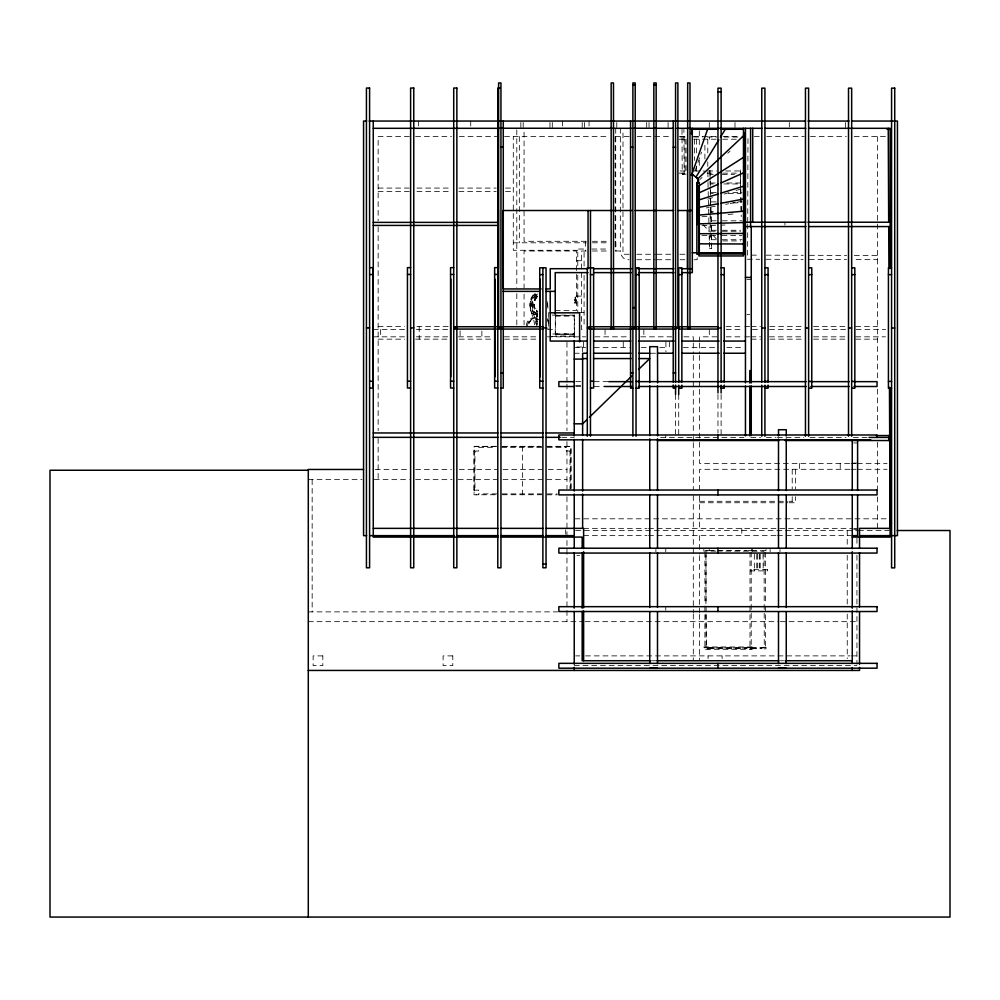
<?xml version="1.0" encoding="UTF-8"?>
<svg xmlns="http://www.w3.org/2000/svg" width="1000" height="1000" viewBox="0 0 1000 1000"><rect width="100%" height="100%" fill="white"/><g stroke="black" fill="none" stroke-linecap="round" stroke-linejoin="round"><path stroke-width="0.75" stroke-dasharray="5 3.75" d="M530.212 308.238L532.062 297.787M530.325 305.425L530.913 310.837M536.838 324.65L536.838 320.475M536.838 320.288L536.838 311.087L537.388 311.962M537.3 315.238L536.7 309.85L537.438 310.85M747.7 223.912L747.613 255.125L759.987 255.162M747.712 222.362L747.975 136.55M547.913 308.263L547.587 302.65M751.213 647L750.512 648.025M764.1 647L763.2 648.025L706.475 647.938L705.913 614.138M575.163 297.1L575.325 304.275L575.45 296.988M526.375 325.675C526.6 319.475 531.862 316.488 537.575 318M527.55 325.75C527.675 319.35 533.312 317.125 538.9 318.562M530.925 301.45L532.163 297.838L535.138 294.012M695.075 170.763L701.55 152.175M528.75 323.175L531.15 319.375L537.35 319.012M529.1 323.3L531.312 319.713L538.9 319.387M533.025 295.075C525.575 304.887 533.8 314.812 534.538 324.825M536.838 324.5L537.388 323.525M536.838 320.1L537.388 319.137M535.887 294.088C531.825 298.825 529.587 306.8 533.075 312.425L537.675 314.088M537.062 295.05C533.075 299.6 530.487 308.263 535.55 312.913A9.188 9.188 0 0 0 537.087 313.375M537.513 296.262L535.163 300.138L534.212 306.525L534.712 307.975L537.875 308.85M534.987 293.788C529.975 298.562 528.263 307.45 532.05 313.425L537.575 315.475M533.462 295.5L535.075 293.913M537.35 296.375C534.075 299.962 532.812 306.137 534.975 310.587L537.85 311.537M699.825 179.55L702.062 177.45M727.8 153.238L730.037 151.137M537.038 296.475C530.7 302.488 531.825 314.95 537.062 321.5M537.475 293.975C532.2 297.525 530.388 306.462 533.525 311.988L537.712 313.475M707.788 199.137L713.725 197.312M724.137 194.1L730.088 192.275M736.038 190.45L741.988 188.612M706.3 207.925L709.262 207.362M710.75 207.087L715.212 206.262M725.625 204.325L728.6 203.775M730.088 203.5L736.038 202.387M737.525 202.113L741.988 201.287M548.75 320.025L548.725 321.125M701.938 216.788L708.088 216.25M728.088 214.488L735.775 213.812M701.938 225.7L715.775 225.287M721.938 225.113L725.013 225.025M709.325 236.812L711.513 236.775L711.675 248.538L709.488 248.562L709.325 236.775L711.513 236.775M409.363 136.537L378.15 136.537L378.15 220.637M415.6 136.537L451.5 136.537M459.3 136.537L496.75 136.537M504.562 136.537L609.125 136.537M615.363 136.537L629.412 136.537M637.212 136.537L671.55 136.537M679.35 136.537L685.6 136.537M693.4 136.537L716.812 136.537M723.05 136.537L738.662 136.537M754.262 136.537L760.512 136.537M766.75 136.537L804.212 136.537M810.45 136.537L846.35 136.537M854.15 136.537L886.737 136.537M680.175 137.025L686.712 137.025M693.763 137.025L702.825 137.025M707.05 137.025L716.975 137.025M724.15 137.025L742.45 137.025M679.125 139.213L686.712 139.213M693.763 139.213L716.975 139.213M722.625 139.213L736.45 139.213M680.175 170.975L686.712 170.975M694.3 170.975L704.9 171.075M707.775 170.975L716.975 170.975M725.675 170.975L742.45 170.975M679.125 173.15L686.712 173.15M707.05 173.15L715.475 173.15M722.625 173.15L737.95 173.15M710.175 174.5L713.213 174.5M722.312 174.5L734.45 174.5M710.175 182.987L716.237 182.987M726.862 182.987L742.025 182.987M710.175 183.95L713.213 183.95M723.825 183.95L740.512 183.95M378.15 188.075L409.212 188.075M416.975 188.075L451.15 188.075M458.925 188.075L496.2 188.075M505.525 188.075L513.288 188.075M378.15 191.462L409.212 191.462M416.975 191.462L451.15 191.462M458.925 191.462L496.2 191.462M505.525 191.462L513.288 191.462M716.237 192.438L710.175 192.438L710.175 186.788M732.925 192.438L742.025 192.438M710.175 193.412L713.213 193.412M728.375 193.412L740.512 193.412M716.237 201.9L710.175 201.9L710.175 199.062M732.925 202.862L740.512 202.862M713.213 211.35L710.175 211.35L710.175 202.862M710.175 212.325L713.213 212.325M716.237 220.812L710.175 220.812L710.175 213.738M722.312 220.812L742.025 220.812M716.237 230.263L710.175 230.263L710.175 221.775M722.312 230.263L740.512 230.263M710.175 231.238L716.237 231.238M722.312 231.238L740.512 231.238M701.938 235.387L715.775 235.387M721.938 235.387L741.938 235.387M716.237 239.725L710.175 239.725L710.175 232.65M722.312 239.725L742.025 239.725M722.725 240.925L740.55 240.925M586.2 241.3L524.062 241.3L524.062 129.863M592.413 241.3L609.5 241.3M615.712 241.3L615.975 251M513.288 242.8L586.263 242.8M592.487 242.8L608.05 242.8M709.488 248.538L711.675 248.538M591.838 249.037L608.913 249.037M577.775 250.287L513.288 250.287L513.288 136.537M586.2 251L581.55 251L581.55 329.55L584.663 329.55M592.413 251L609.475 251M615.688 251L620.337 251A9.912 9.912 0 0 0 625.875 259.725L628.975 259.725M629.2 254.262L622.975 254.262L622.987 129.875M636.825 254.262L655.688 254.262M656.95 254.262L672.438 254.262M679.9 254.262L685.275 254.262M636.725 259.725L655.4 259.725M656.875 259.725L670.888 259.725M680.113 259.725L684.8 259.725M694.062 259.725L697.163 259.725L697.163 256.812M576.438 260.7L581.55 260.7M746.9 279.363L751.263 279.363M576.438 296.1L581.55 296.1M576.512 299.513L574.712 299.513L574.712 300.212M574.712 300.238L576.512 300.238M576.512 302.325L574.712 302.325L574.712 303.025M574.712 303.05L576.512 303.05M555.225 310.637L576.438 310.637L576.438 251L524.062 251L524.062 287.962M579.038 312.5L584.087 312.5M746.9 314.525L749.812 314.525M552.188 315.125L576.438 315.15M555.487 315.587L574.175 315.587M555.363 316.112L574.487 316.112M378.15 326.562L404.5 326.562M416.9 326.562L449.5 326.562M726.137 326.562L743.312 326.562M744.875 326.562L749.55 326.562M751.112 326.562L760.475 326.562M769.85 326.562L804.188 326.562M813.55 326.562L846.338 326.562M855.7 326.562L877.562 326.562M547.15 328.15L548.462 328.15M373.263 329.55L405.487 329.55M416.4 329.55L449.137 329.55M547.5 329.55L555.237 329.55M726.225 329.55L743.612 329.55M752.45 329.55L760.188 329.55M769.475 329.55L803.512 329.55M814.35 329.55L846.838 329.55M856.125 329.55L885.525 329.55M555.363 333.925L574.487 333.925M552.737 334.038L574.487 334.038M555.487 334.263L574.175 334.263M574.487 335.012L555.363 335.012L555.363 315.138L555.237 334.038M551.75 336.463L574.487 336.463L574.487 315.138M373.263 336.825L405.487 336.825M416.4 336.825L449.137 336.825M458.5 336.825L492.8 336.825M504.4 336.825L538.013 336.825M547.362 336.825L585.575 336.825M594.95 336.825L629.288 336.825M640.738 336.825L671.663 336.825M683.925 336.825L693.3 336.825L693.3 341.5M717 336.825L699.6 336.825L699.6 341.463M726.15 336.825L743.337 336.825M744.9 336.825L749.587 336.825M750.888 336.825L760.525 336.825M769.463 336.825L804.262 336.825M813.625 336.825L846.838 336.825M855.8 336.825L885.525 336.825M378.15 339.162L404.675 339.162M415.6 339.162L449.5 339.162M459.288 339.162L492.062 339.162M504.55 339.162L537.312 339.162M751.2 339.162L760.562 339.162M769.925 339.162L804.237 339.162M813.6 339.162L846.363 339.162M855.725 339.162L877.562 339.162M576.925 347L583.625 347M574.237 347.45L585.7 347.45M594.3 347.45L629.35 347.45M641.237 347.45L647.638 347.45M659.75 347.45L665.925 347.45M683.312 347.425L715.938 347.425M726.812 347.425L743.9 347.425M574.237 353.237L581.225 353.237M650.5 353.237L656.663 353.237M575.8 381.65L581.962 381.65M594.288 381.65L608.15 381.65M575.638 385.525L581.225 385.525M575.8 386.5L581.962 386.5M594.288 386.5L602.525 386.5M561.775 437.337L574.237 437.337M660.638 437.425L743.913 437.425M750.825 437.425L760.612 437.425M766.425 437.425L776.062 437.425M777.35 437.425L803.888 437.425M810.062 437.425L846.025 437.425M853.337 437.425L867.525 437.425M853.6 442.95L857.6 442.95M496.75 446.325L474.012 446.325L474.012 494.812L496.887 494.738M502.812 446.325L540.688 446.325M546.75 446.325L571 446.325L571 488.75M495.863 446.538L474.113 446.45L474.113 490.8L474.95 490.8L474.95 451.238L474.113 451.238M501.75 446.538L541.675 446.538M547.263 446.538L570.85 446.4L570.85 489.05M478.725 447.362L495.863 447.362M501.75 447.362L541.675 447.362M547.263 447.362L566.237 447.362M474.113 451.062L478.725 451.062L478.725 446.45M570.85 451L566.25 451L566.25 446.4M853.6 463.075L857.6 463.075M849.587 463.475L699.6 463.475L699.6 441.85M851.112 463.475L855.825 463.475M857.362 463.475L887.05 463.475M849.862 469.3L699.6 469.3L699.6 489.5M851.15 469.3L856.062 469.3M857.387 469.3L887.062 469.3M375.225 469.462L409.35 469.462M415.6 469.462L451.488 469.462M459.288 469.462L496.737 469.462M502.987 469.462L542 469.462M548.237 469.462L566.962 469.462M308.288 479.637L362.013 479.637M374.312 479.637L409.35 479.637M415.6 479.637L452 479.637M458.212 479.637L496.737 479.637M502.987 479.637L542 479.637M546.763 479.637L566.962 479.637M474.087 490.138L478.688 490.138L478.688 494.738M474.087 492.075L474.087 492.8M496.887 493.9L478.35 493.9L478.35 494.738M502.238 493.9L541.675 493.9M547.413 493.9L557.125 493.9M502.238 494.738L541.675 494.738M546.75 494.812L557.362 494.812M699.6 501.3L787.588 501.3M789.125 501.3L792.212 501.3M699.6 502.75L787.875 502.75M789.125 502.75L795.612 502.75L795.612 496.675M574.938 518.812L888.263 518.812M583.625 528.362L647.025 528.362M648.5 528.362L852.262 528.362M853.713 528.362L856.812 528.362M853.775 529.325L856.812 529.325M575.625 530.513L856.938 530.513M858.475 530.513L889.5 530.513M583.625 535.638L647.025 535.638M648.5 535.638L776.025 535.638M777.487 535.638L850.713 535.638M709.225 550.462L746.912 550.462M751.612 550.462L761.312 550.462M715.938 551.112L703.825 551.112L703.825 548.787M717.125 551.05L763.75 551.237M576.925 555.513L579.6 555.513M308.288 611.875L557.638 611.875M308.288 621.663L583.612 621.663M585.175 621.663L778.838 621.663M780.4 621.663L856.938 621.663M709.225 647.837L746.912 647.837M751.612 647.837L761.312 647.837M709.225 648.662L746.912 648.662M751.612 648.662L761.312 648.662M575.625 655.888L579.775 655.888M585.487 655.888L850 655.888M851.388 655.888L856.938 655.888M651.988 660.738L656.637 660.738M780.425 660.738L783.65 660.738M574.237 665.588L856.938 665.588M766.175 255.175L803.3 255.287M809.488 255.312L846.612 255.425M854.35 255.45L877.562 255.525L877.55 259.637L854.287 259.562M747.3 259.237L759.7 259.275M765.913 259.288L803.125 259.413M809.325 259.425L846.538 259.538M681.988 129.288L682.225 174.112L686.3 174.15M707.087 648.037L706.15 647.575A1.412 1.412 0 0 1 705.913 646.85M682.225 174.112L684.15 174.312L683.913 129.5M537.587 315.325L532.163 313.325L530.8 310.875M532.25 313.238L534.925 314.825M547.688 318.438L548.65 319.125M536.975 325.412L535.525 322.875L535.525 319.488M702.913 224.562L709.062 231.112M713.15 235.475L716.225 238.75M547.638 319.513L548.55 320.85M547.3 319.837L548.138 321.075M536.838 321.213L537.388 322.188M536.838 315.438L537.388 316.825M547.812 321.25L548.688 323.3M547.163 301.388L547.762 308.263M740.413 174.988L740.263 168.787L741.25 216.6M740.45 176.55L740.688 187.4M740.725 188.95L741.225 210.662M710 170.338L710.212 179.613M710.238 181.15L710.312 184.237M710.45 190.425L710.6 196.6M710.625 198.15L711.012 215.15M711.05 216.688L711.438 233.688M709.963 173.15L710.1 179.312M710.138 180.85L710.312 188.538M710.35 190.075L710.413 193.15M710.55 199.312L711.112 223.925M711.15 225.463L711.6 245.463M707.85 171.875L708.062 181.15M707.987 182.387L708.162 190.075M708.2 191.612L709.425 245.463M877.562 136.537L877.562 379.775M877.562 389.15L877.562 432.9M877.562 442.262L877.562 489.137M877.562 496.938L877.562 529.05M856.938 538.237L856.938 546.038M856.938 555.237L856.938 664.2M847.237 530.513L847.237 545.988M847.237 555.275L847.237 604.812M847.237 614.1L847.237 658.662M845.562 122.5L845.562 128.312M840.225 463.475L840.225 469.3M799.488 463.475L799.488 469.3M795.612 469.3L795.612 489.062M792.212 469.3L792.212 489.113M792.212 496.675L792.212 502.75M789.312 122.5L789.312 126.862M784.925 222.213L784.925 225.113M779.987 549.425L779.987 551.85M770.125 549.425L770.125 551.85M766.012 549.45L766.012 550.662L761.312 550.662L761.312 549.45M765.475 552.2L765.475 604.538M765.475 606.075L765.475 647.638M764.1 551.938L764.262 647.638M763.062 554.237L763.2 570.887M760.15 554.237L760.15 569.675M759.675 554.237L759.675 569.675M757.725 554.237L757.725 569.675M756.762 554.237L756.762 569.675M754.663 569.675L754.663 570.887M754.338 554.237L754.338 569.675M752.312 548.787L752.312 551.112M751.612 549.45L751.612 550.662L746.912 550.662L746.912 549.45M751.213 551.938L751.213 647.638M750.612 569.675L750.612 570.887M750 552.2L750 604.538M750 606.075L750 647.638M741.787 528.362L741.787 535.638M735 122.5L735 128.312M722.125 655.888L722.125 658.662M721.112 394.475L721.112 437.75M717.962 394.475L717.962 433.113M709.3 122.5L709.3 128.312M709.475 137.025L709.475 139.213M709.475 170.975L709.475 173.15M709.3 329.55L709.3 336.825M709.225 549.45L709.225 550.662L704.525 550.662L704.525 549.45M708.062 655.888L708.062 658.662M707.775 139.213L707.775 154.338M707.775 161.9L707.775 166.438M706.112 552.2L706.112 604.538M706.112 606.075L706.112 647.638M705.913 554.925L705.913 604.788M704.9 145.275L704.9 158.938M704.9 552.2L704.9 604.538M704.9 606.075L704.9 647.638M699.6 343L699.6 353.812M699.6 355.363L699.6 387.8M699.6 389.338L699.6 440.312M699.6 495.725L699.6 528.362M699.6 535.638L699.6 554.163M699.6 555.712L699.6 612.863M699.6 614.4L699.6 660.738M699.3 130.838L699.3 147.95M699.3 160.387L699.3 168.162M696.413 139.213L696.413 152.863M696.413 166.525L696.413 171.075M694.575 139.213L694.575 160.45M693.3 343.05L693.3 353.95M693.3 355.513L693.3 434.938M693.3 436.488L693.3 441.163M693.3 442.713L693.3 489.438M693.3 495.662L693.3 612.863M693.3 614.025L693.3 660.738M686.087 139.213L686.087 171.075M684.95 139.213L684.95 171.075M678.713 394.475L678.713 437.75M675.562 394.475L675.562 437.75M669.338 341.85L669.338 347.425M668.088 122.5L668.088 128.312M665.925 341.85L665.925 351.812M665.763 434.988L665.763 437.413M665.763 548.212L665.763 551.85M665.763 606.675L665.763 610.312M655.9 549.425L655.9 551.85M649.025 122.475L649.025 128.225M646.7 122.475L646.7 128.225M643.838 329.55L643.838 336.825M623.25 341.85L623.25 347.45M620.337 128.312L620.337 251M616.775 122.475L616.775 128.225M615.712 128.312L615.712 251M615.112 136.55L615.112 249.037M605.05 329.55L605.05 336.825M589.05 121.05L589.05 126.862M585.425 241.3L585.425 251M584.538 122.475L584.538 128.225M584.087 266.062L584.087 249.037L577.775 249.037L577.775 265.837M584.087 275.35L584.087 326.562M583.625 341.85L583.625 347.45M582.625 347.45L582.625 351.788M582.2 122.475L582.2 128.225M577.775 275.163L577.775 312.5M575.275 297.013L575.275 304.075M574.237 315.15L574.237 339.412M570.013 451L570.013 489.05M566.962 342.262L566.962 382.6M566.962 384.15L566.962 430.675M566.962 441.538L566.962 488.975M566.962 496.75L566.962 621.663M565.95 446.538L565.95 447.362M565.688 529.812L565.688 534.175M562.375 121.05L562.375 126.862M552.288 122.475L552.288 128.225M549.963 122.475L549.963 128.225M548.688 312.5L548.688 326.562M537.3 314.775L537.3 316.25M536.838 310.075L536.838 311.775M536.838 314.425L536.838 316.6M536.838 319.113L536.838 322.113M536.838 323.525L536.838 325.213M524.062 294.125L524.062 324.938M523.188 122.475L523.188 128.225M522.513 446.325L522.513 494.812M520.862 122.475L520.862 128.225M519.338 136.537L519.338 242.8M516.8 129.875L516.8 287.438M516.8 293.675L516.8 327.987M481.875 331.012L481.875 336.825M476.75 494.738L476.025 494.738M470.725 121.05L470.725 126.862M460.087 330.763L460.087 339.162M419.212 326.562L419.212 339.162M418.363 121.05L418.363 126.862M380.538 329.55L380.538 336.825M378.15 226.875L378.15 430.675M378.15 438.438L378.15 479.637M312.162 479.637L312.162 611.875M537.388 316.137A2.15 2.15 0 0 1 537.388 313.1M537.725 316.812A1.688 1.238 0 0 1 537.725 315.062M767.412 569.675L750.325 569.675L750.325 570.887L767.412 570.887L767.412 569.675M752.312 646.975L703.825 646.975L703.825 649.3L752.312 649.3L752.312 646.975M709.225 647.638L704.525 647.638L704.525 648.85L709.225 648.85L709.225 647.638M751.612 647.638L746.912 647.638L746.912 648.85L751.612 648.85L751.612 647.638M766.012 647.638L761.312 647.638L761.312 648.85L766.012 648.85L766.012 647.638M322.837 655.888L313.137 655.888L313.137 665.588L322.837 665.588L322.837 655.888M452.788 655.888L443.088 655.888L443.088 665.588L452.788 665.588L452.788 655.888"/><path stroke-width="1.5" d="M696.875 224.688L696.875 182.575L699.3 182.537L699.3 254.262L696.875 254.262L696.875 182.562L699.3 182.562M691.425 133.938L691.925 129.288M707.588 129.288L691.925 174.213L697.312 178.088M718.812 139.85L696.162 176.8L698.7 180.6M720.438 137.2L725.288 129.288M587.1 419.475L582.625 423.825L574.237 423.825M589.338 417.3L631.85 375.975M638.562 369.45L649.75 358.575L638.812 358.575M743.475 135.838L697.788 178.8L698.325 183.312M743.475 157.363L698.863 185.875L698.863 252.913M698.863 192.913L718.375 184.15M721.162 182.9L743.475 172.887M698.863 199.938L718.188 194M721.162 193.088L743.475 186.225M698.863 207.362L718.188 203.762M721.162 203.212L743.475 199.075M698.863 215.125L743.475 211.188M698.863 223.85L743.475 222.537M698.863 233.738L743.475 233.45M632.888 84.75L635.212 84.75M653.838 84.75L656.162 84.75M499.9 88.038L497.788 88.038L497.788 567.788L500.95 567.788L500.95 82.938L498.612 82.938L498.612 328.025L500.95 328.025L497.788 327.912M717.962 91.9L721.112 91.9M366.688 121.05L363.562 121.05L363.562 535.638L366.688 535.638M369.113 121.05L805.462 121.05M808.062 121.05L849.112 121.05M852.175 121.05L897.438 121.05L897.438 535.638L859.538 535.638M373.263 128.312L498.2 128.312M498.612 128.225L631.613 128.312M633.975 128.225L673.637 128.312M676.75 128.312L762.113 128.312M765.2 128.312L805.837 128.312M808.812 128.312L890.163 128.312L890.163 268.412M691.338 129.288L718.2 129.288M720.9 129.288L743.475 129.288M887.05 129.288L890.163 129.288M500.95 147.238L503.275 147.238M630.562 147.238L632.888 147.238M673.225 147.238L675.562 147.238M632.05 210.512L503.2 210.512L503.2 288.95L541.138 288.95M635.125 210.512L673.612 210.512M678.225 210.512L692.312 210.512M745.45 222.213L805.825 222.213M807.975 222.213L890.163 222.213M373.263 222.387L498.35 222.387M373.263 225.425L498.35 225.425M745.45 226.575L805.888 226.575M808.95 226.575L890.163 226.575M692.312 252.75L745.163 252.75M743.475 254.013L698.863 254.013L698.863 255.95L743.475 255.95L743.475 128.312L745.312 209.3L745.163 254.262L743.475 254.262M369.588 267.675L372.738 267.675L372.738 388.088L369.588 388.088M410.613 267.625L407.45 267.625L407.45 388.025L410.613 388.025M453.713 267.625L450.562 267.625L450.562 388.025L453.713 388.025M497.788 267.625L494.637 267.625L494.637 388.025L497.788 388.025M721.112 267.812L724.262 267.812L724.262 382.05M764.925 267.812L768.075 267.812L768.075 382.05M808.612 267.812L811.762 267.812L811.762 388.225L808.612 388.225M851.663 267.812L854.825 267.812L854.825 388.225L851.663 388.225M891.575 267.812L888.425 267.812L888.425 388.225L891.575 388.225M593.5 268.7L631.613 268.7M637.825 268.7L673.812 268.7M681.263 268.7L692.312 268.7M588.062 272.625L555.237 272.625L555.237 314.237M594.25 272.625L631.275 272.625M638.875 272.625L673.95 272.625M681.6 272.625L692.312 272.625L692.312 128.312M407.45 274.45L410.613 274.45M450.562 274.45L453.713 274.45M494.637 274.45L497.788 274.45M369.588 274.513L372.738 274.513M539.738 274.625L542.888 274.625M590.462 274.625L593.612 274.625M636.038 274.65L639.188 274.65M678.713 274.65L681.862 274.65M721.112 274.65L724.262 274.65M764.925 274.65L768.075 274.65M808.612 274.65L811.762 274.65M851.663 274.65L854.825 274.65M888.425 274.65L891.575 274.65M745.45 277.425L751.263 277.425M545.688 288.95L550.237 288.95L550.237 268.7L588.062 268.7L588.062 210.512M502.962 291.375L539.862 291.375M546.013 291.375L555.237 291.375M632.888 307.638L635.212 307.638M550.237 312.825L579.612 312.825L579.612 341.85M453.713 326.737L542.962 326.737M588.862 326.737L675.987 326.737M679.1 326.737L718 326.737M366.438 327.912L369.588 327.912M410.613 327.912L413.762 327.912M453.713 327.912L456.863 327.912M542.888 327.912L546.038 327.912M587.3 327.912L590.462 327.912M611.163 328.025L613.488 328.025M632.888 328.025L636.038 328.025M653.838 328.025L656.162 328.025M675.562 328.025L678.713 328.025M687.663 328.025L689.987 328.025M717.962 328.025L721.112 328.025M761.762 328.025L764.925 328.025M805.462 328.025L808.612 328.025M848.512 328.025L851.663 328.025M891.575 328.025L894.725 328.025M453.713 329.062L542.962 329.062M588.862 329.062L675.987 329.062M679.1 329.062L718 329.062M587.362 341.075L550.237 341.075L550.237 291.375M593.562 341.075L630.763 341.075M638.513 341.075L674.15 341.075M681.9 341.075L719.1 341.075M723.75 341.075L745.45 341.075M587.3 353.237L582.625 353.237L582.625 435.2M593.55 353.237L631.013 353.237M638.812 353.237L649.75 353.237M657.463 353.237L673.025 353.237M682.163 353.237L719.25 353.237M723.838 353.237L745.45 353.237M582.625 358.575L587.3 358.575M593.55 358.575L631.013 358.575M574.237 359.087L582.625 359.087M751.263 370.613L749.788 370.613L749.788 383.038M500.95 372.912L503.275 372.912M630.562 372.912L632.888 372.912M673.225 372.912L675.562 372.912M369.588 381.262L372.738 381.262M407.45 381.2L410.613 381.2M450.562 381.2L453.713 381.2M494.637 381.2L497.788 381.2M539.738 381.2L542.888 381.2M590.462 381.2L593.612 381.2M636.038 381.4L639.188 381.4M678.713 381.4L681.862 381.4M721.112 381.4L724.262 381.4M764.925 381.4L768.075 381.4M808.612 381.4L811.762 381.4M851.663 381.4L854.825 381.4M888.425 381.4L891.575 381.4M574.45 381.65L558.862 381.65L558.862 386.5L574.45 386.5M608.763 381.65L632.163 381.65M638.4 381.65L806.175 381.65M810.8 381.65L849.312 381.65M853.925 381.65L877.038 381.65L877.038 386.5L853.925 386.5M604.087 386.5L632.163 386.5M638.4 386.5L806.175 386.5M810.8 386.5L849.312 386.5M500.95 388.137L503.275 388.137L503.275 121.05M542.888 388.025L539.738 388.025L539.738 267.8L546.038 267.8L546.038 567.788L542.888 567.788L542.888 267.8M590.462 388.025L593.612 388.025L593.612 267.8L587.3 267.8L587.3 436.2M632.888 388.137L630.562 388.137L630.562 121.05M675.562 388.137L673.225 388.137L673.225 385.012M636.038 388.225L639.188 388.225L639.188 267.812L636.038 267.812L636.038 436.213M678.713 388.225L681.862 388.225L681.862 385.138M721.112 388.225L724.262 388.225L724.262 385.138M764.925 388.225L768.075 388.225L768.075 385.138M373.263 432.962L497.9 432.962M501.012 432.962L543.075 432.962M546.188 432.962L574.237 432.962M876.4 435.562L890.2 435.562M373.263 437.337L497.9 437.337M501.012 437.337L543.075 437.337M546.188 437.337L560.212 437.337M869.05 437.425L888.888 437.425M870.8 439.837L558.862 439.837L558.862 434.988L877.038 434.988L877.038 437.413M657.613 440.525L778.913 440.525M785.163 440.525L890.2 440.525M363.562 469.462L308.288 469.462L308.288 917.062M308.288 470.25L50 470.25L50 917.062L950 917.062L950 530.513L897.25 530.513M373.263 528.362L497.9 528.362M501.012 528.362L543.075 528.362M546.188 528.362L583.625 528.362L583.625 548.612M369.812 535.638L454.075 535.638M457.2 535.638L497.775 535.638M500.887 535.638L543.025 535.638M546.15 535.638L574.237 535.638M852.262 535.638L857.6 535.638L857.6 495.1M497.987 537.087L373.263 537.087L373.263 121.05M501.112 537.087L582.175 537.087L582.175 547.913M852.262 537.087L890.163 537.087L889.463 387.312M542.888 564.025L546.038 564.025M650.875 660.738L582.175 660.738L582.175 611.275M657.038 660.738L778.888 660.738M785.1 660.738L852.262 660.738M649.75 668.288L657.5 668.288M778.5 668.288L786.25 668.288M308.288 670.438L859.538 670.438L859.538 667.337M698.863 243.825L743.475 243.975M690.975 174.713L693.575 175.05M888.25 128.312L888.688 221.925M888.713 226.612L888.913 268.738M890.163 387.688L890.163 528.362L859.538 528.362L859.538 548.025M888.888 435.562L888.888 440.525M859.538 552.675L859.538 606.912M859.538 611.562L859.538 664.237M857.6 440.525L857.6 490.412M852.262 440.525L852.262 490.412M852.262 495.1L852.262 548.612M852.262 551.725L852.262 608.188M852.262 610.9L852.262 663.512M852.262 667.663L852.262 670.438M851.663 436.213L851.663 88.15L848.512 88.15L848.512 436.213M808.612 436.213L808.612 88.15L805.462 88.15L805.462 436.213M786.25 435.962L786.25 429.725L778.5 429.725L778.5 435.962M786.25 439.087L786.25 490.538M786.25 495.213L786.25 548.225M786.25 552.9L786.25 607.475M786.25 612.15L786.25 663.612M778.5 439.087L778.5 490.538M778.5 495.213L778.5 548.225M778.5 552.9L778.5 607.475M778.5 612.15L778.5 663.612M764.925 382.113L764.925 88.15L761.762 88.15L761.762 382.113M764.925 385.2L764.925 436.213M761.762 385.2L761.762 436.213M752.725 128.312L752.725 222.213M751.263 226.575L751.263 382.987M751.263 385.9L751.263 435.562M750.588 128.312L750.588 226.575M749.788 386.075L749.788 435.875M745.45 128.312L745.45 382.863M745.45 385.975L745.45 435.863M744.212 132.963L744.212 238.212M721.112 382.113L721.112 88.15L717.962 88.15L717.962 392.938M721.112 385.2L721.112 392.938M717.95 434.988L717.95 439.837M717.95 490.037L717.95 494.888M717.95 548.212L717.95 553.062M717.95 606.675L717.95 611.525M717.95 663.337L717.95 668.188M689.987 329.062L689.987 82.938L687.663 82.938L687.663 329.062M687.463 210.512L687.463 268.7M681.862 382.05L681.862 267.812L678.713 267.812L678.713 382.113M678.713 385.2L678.713 394.475M677.887 328.025L677.887 82.938L675.562 82.938L675.562 382.113M675.562 385.087L675.562 394.475M673.225 121.05L673.225 382.05M657.613 382.863L657.5 346.675L649.75 346.675L649.75 382.587M657.5 385.7L657.613 435.863M657.5 438.787L657.5 490.312M657.5 494.988L657.5 548.075M657.5 552.75L657.5 607.4M657.5 612.087L657.5 663.6M656.162 329.062L656.162 82.938L653.838 82.938L653.838 329.062M649.75 385.7L649.75 435.662M649.75 438.787L649.75 490.312M649.75 494.988L649.75 548.075M649.75 552.75L649.75 607.4M649.75 612.087L649.75 663.6M635.212 328.025L635.212 82.938L632.888 82.938L632.888 436.213M613.488 329.062L613.488 82.938L611.163 82.938L611.163 329.062M590.487 210.512L590.462 436.2M583.625 551.725L583.625 607.788M583.625 610.9L583.625 660.738M582.625 439.425L582.625 491.1M582.625 494.038L582.625 528.362M582.175 552.55L582.175 608.188M574.237 340.913L574.237 435.875M574.237 439.425L574.237 491.1M574.237 494.038L574.237 548.025M574.237 552.675L574.237 608.1M574.237 611.562L574.237 664.237M574.237 667.337L574.237 670.438M539.963 279.062L539.963 376.912M498.35 210.512L498.35 268.7M494.862 279.062L494.862 376.912M450.788 279.062L450.788 376.912M369.588 88.038L366.438 88.038L366.438 567.788L369.588 567.788L369.588 88.038M413.762 88.038L410.613 88.038L410.613 567.788L413.762 567.788L413.762 88.038M456.863 88.038L453.713 88.038L453.713 567.788L456.863 567.788L456.863 88.038M894.725 88.15L891.575 88.15L891.575 567.888L894.725 567.888L894.725 88.15M877.038 490.037L558.862 490.037L558.862 494.888L877.038 494.888L877.038 490.037M877.038 548.212L558.862 548.212L558.862 553.062L877.038 553.062L877.038 548.212M877.038 606.675L558.862 606.675L558.862 611.525L877.038 611.525L877.038 606.675M877.038 663.337L558.862 663.337L558.862 668.188L877.038 668.188L877.038 663.337"/></g></svg>
